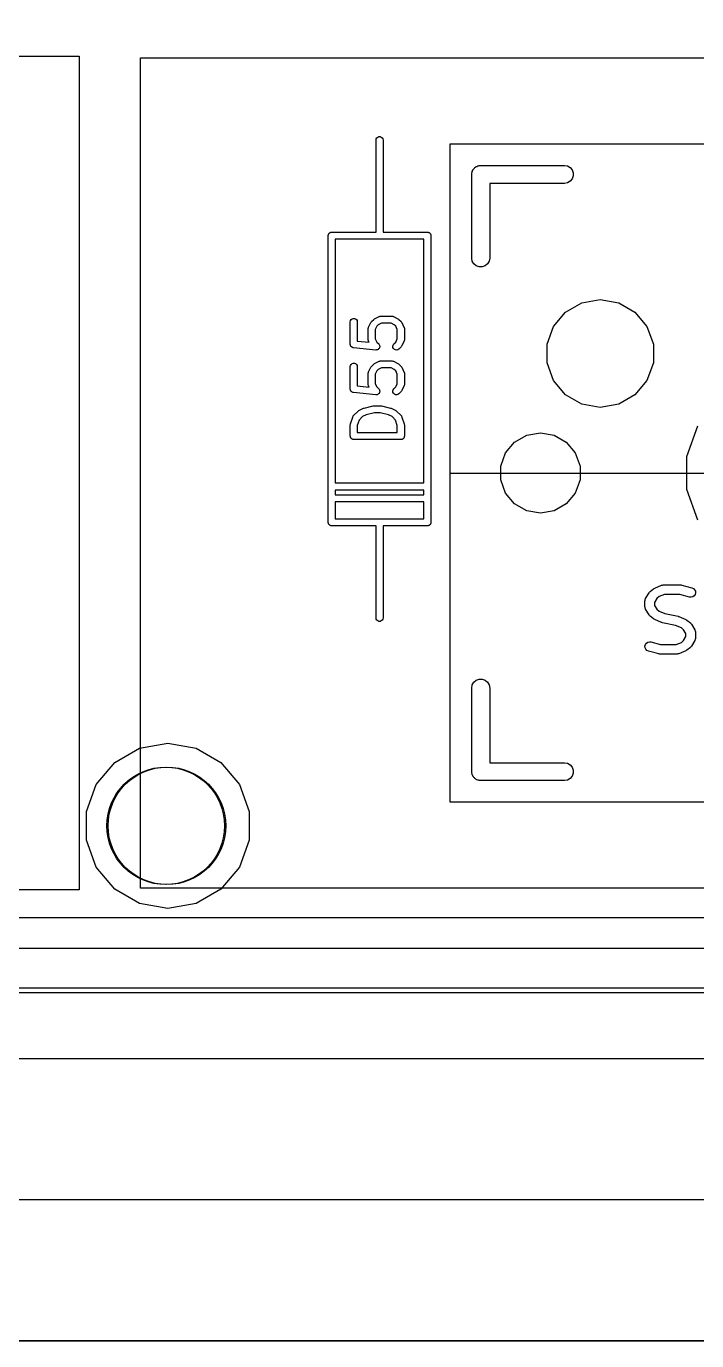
# Model space of a CAD drawing. Header units: millimetres. Extents: x 30 to 728, y -111 to 447.
# Drawn here: x 143.1 to 157.35, y 73.64 to 101.59 of the extents above; entities that cross this region are included whole.
import ezdxf

# ---------------------------------------------------------------- set-up
doc = ezdxf.new("R2010")
doc.units = ezdxf.units.MM
for name, color, linetype in [('BLACK', 7, 'Continuous'), ('プレート', 6, 'Continuous'), ('上壁', 4, 'Continuous'), ('下壁1', 150, 'Continuous'), ('下壁2', 2, 'Continuous'), ('化粧板', 1, 'Continuous'), ('参照PCB', 7, 'Continuous'), ('参照キーキャップ', 7, 'Continuous'), ('寸法', 21, 'Continuous'), ('裏面', 3, 'Continuous')]:
    doc.layers.add(name, color=color, linetype=linetype)
doc.layers.add('補助線', color=4, linetype='Continuous', transparency=0.8)

# ---------------------------------------------------------------- blocks, each defined once
blk = doc.blocks.new('hhskb-F.SilkS')
at = {"layer": 'BLACK'}
for p, q in [((116.962, -128.855), (116.987, -128.846)), ((116.987, -128.846), (117.013, -128.846)), ((117.013, -128.846), (117.037, -128.855)), ((116.925, -128.92), (116.93, -128.894)), ((116.925, -130.19), (116.925, -128.92)), ((116.93, -128.894), (116.943, -128.872)), ((116.943, -128.872), (116.962, -128.855)), ((117.037, -128.855), (117.057, -128.872)), ((117.057, -128.872), (117.07, -128.894)), ((117.07, -128.894), (117.075, -128.92)), ((117.075, -128.92), (117.075, -130.19)), ((118.959, -129.65), (118.962, -129.634)), ((118.959, -131.428), (118.959, -129.65)), ((118.962, -129.617), (118.968, -129.601)), ((118.962, -129.634), (118.962, -129.617)), ((118.968, -129.601), (118.971, -129.585)), ((118.971, -129.585), (118.979, -129.57)), ((118.979, -129.57), (118.985, -129.555)), ((118.985, -129.555), (118.996, -129.542)), ((118.996, -129.542), (119.004, -129.528)), ((119.004, -129.528), (119.017, -129.517)), ((119.017, -129.517), (119.028, -129.504)), ((119.028, -129.504), (119.042, -129.496)), ((119.042, -129.496), (119.055, -129.485)), ((119.055, -129.485), (119.07, -129.479)), ((119.07, -129.479), (119.085, -129.471)), ((119.085, -129.471), (119.101, -129.468)), ((119.101, -129.468), (119.117, -129.462)), ((119.117, -129.462), (119.134, -129.462)), ((119.134, -129.462), (119.15, -129.459)), ((119.15, -129.459), (120.928, -129.459)), ((120.928, -129.459), (120.993, -129.471)), ((120.993, -129.471), (121.05, -129.504)), ((121.05, -129.504), (121.093, -129.555)), ((121.093, -129.555), (121.116, -129.617)), ((121.116, -129.683), (121.093, -129.745)), ((121.116, -129.617), (121.116, -129.683)), ((120.928, -129.84), (119.34, -129.84)), ((119.34, -129.84), (119.34, -131.428)), ((120.993, -129.829), (120.928, -129.84)), ((121.05, -129.796), (120.993, -129.829)), ((121.093, -129.745), (121.05, -129.796)), ((116.925, -130.877), (116.925, -130.19)), ((117.075, -130.19), (117.075, -130.877)), ((115.909, -130.952), (115.91, -130.946)), ((115.909, -137.048), (115.909, -130.952)), ((115.91, -130.939), (115.912, -130.933)), ((115.91, -130.946), (115.91, -130.939)), ((115.912, -130.933), (115.914, -130.926)), ((115.914, -130.926), (115.917, -130.921)), ((115.917, -130.921), (115.919, -130.915)), ((115.919, -130.915), (115.923, -130.909)), ((115.923, -130.909), (115.927, -130.904)), ((115.927, -130.904), (115.932, -130.9)), ((115.932, -130.9), (115.936, -130.895)), ((115.936, -130.895), (115.941, -130.891)), ((115.941, -130.891), (115.947, -130.887)), ((115.947, -130.887), (115.953, -130.885)), ((115.953, -130.885), (115.958, -130.882)), ((115.958, -130.882), (115.965, -130.88)), ((115.965, -130.88), (115.971, -130.878)), ((115.971, -130.878), (115.978, -130.878)), ((115.978, -130.878), (115.984, -130.877)), ((115.984, -130.877), (116.925, -130.877)), ((117, -131.027), (116.059, -131.027)), ((116.059, -131.027), (116.059, -136.211)), ((117.941, -131.027), (117, -131.027)), ((117.075, -130.877), (118.016, -130.877)), ((117.941, -136.211), (117.941, -131.027)), ((118.016, -130.877), (118.022, -130.878)), ((118.022, -130.878), (118.029, -130.878)), ((118.029, -130.878), (118.035, -130.88)), ((118.035, -130.88), (118.042, -130.882)), ((118.042, -130.882), (118.047, -130.885)), ((118.047, -130.885), (118.053, -130.887)), ((118.053, -130.887), (118.059, -130.891)), ((118.059, -130.891), (118.064, -130.895)), ((118.064, -130.895), (118.068, -130.9)), ((118.068, -130.9), (118.073, -130.904)), ((118.073, -130.904), (118.077, -130.909)), ((118.077, -130.909), (118.081, -130.915)), ((118.081, -130.915), (118.083, -130.921)), ((118.083, -130.921), (118.086, -130.926)), ((118.086, -130.926), (118.088, -130.933)), ((118.088, -130.933), (118.09, -130.939)), ((118.09, -130.939), (118.09, -130.946)), ((118.09, -130.946), (118.091, -130.952)), ((118.091, -130.952), (118.091, -137.048)), ((118.971, -131.493), (118.959, -131.428)), ((119.004, -131.55), (118.971, -131.493)), ((119.055, -131.593), (119.004, -131.55)), ((119.117, -131.616), (119.055, -131.593)), ((119.183, -131.616), (119.117, -131.616)), ((119.245, -131.593), (119.183, -131.616)), ((119.296, -131.55), (119.245, -131.593)), ((119.329, -131.493), (119.296, -131.55)), ((119.34, -131.428), (119.329, -131.493)), ((120.952, -132.581), (121.298, -132.382)), ((121.298, -132.382), (121.69, -132.313)), ((121.69, -132.313), (122.082, -132.382)), ((122.082, -132.382), (122.428, -132.581)), ((116.377, -132.786), (116.382, -132.76)), ((116.382, -132.76), (116.395, -132.738)), ((116.395, -132.738), (116.415, -132.721)), ((116.415, -132.721), (116.439, -132.712)), ((116.439, -132.712), (116.465, -132.712)), ((116.465, -132.712), (116.49, -132.721)), ((116.49, -132.721), (116.51, -132.738)), ((116.51, -132.738), (116.523, -132.76)), ((116.523, -132.76), (116.527, -132.786)), ((116.828, -132.78), (116.876, -132.733)), ((116.876, -132.733), (116.885, -132.726)), ((116.885, -132.726), (116.895, -132.719)), ((116.895, -132.719), (116.99, -132.671)), ((116.99, -132.671), (116.994, -132.67)), ((116.994, -132.67), (116.998, -132.668)), ((116.998, -132.668), (117.007, -132.666)), ((117.007, -132.666), (117.015, -132.664)), ((117.015, -132.664), (117.02, -132.664)), ((117.02, -132.664), (117.024, -132.663)), ((117.024, -132.663), (117.262, -132.663)), ((117.262, -132.663), (117.266, -132.664)), ((117.266, -132.664), (117.27, -132.664)), ((117.27, -132.664), (117.279, -132.666)), ((117.279, -132.666), (117.288, -132.668)), ((117.288, -132.668), (117.291, -132.67)), ((117.291, -132.67), (117.295, -132.671)), ((117.295, -132.671), (117.391, -132.719)), ((117.391, -132.719), (117.4, -132.726)), ((117.4, -132.726), (117.41, -132.733)), ((117.41, -132.733), (117.458, -132.78)), ((120.696, -132.886), (120.952, -132.581)), ((122.428, -132.581), (122.684, -132.886)), ((116.377, -133.262), (116.377, -132.786)), ((116.527, -132.786), (116.527, -133.194)), ((116.758, -132.929), (116.759, -132.924)), ((116.758, -133.167), (116.758, -132.929)), ((116.759, -132.92), (116.761, -132.912)), ((116.759, -132.924), (116.759, -132.92)), ((116.761, -132.912), (116.763, -132.903)), ((116.763, -132.903), (116.765, -132.899)), ((116.765, -132.899), (116.766, -132.895)), ((116.766, -132.895), (116.814, -132.8)), ((116.814, -132.8), (116.821, -132.79)), ((116.821, -132.79), (116.828, -132.78)), ((116.943, -132.878), (116.908, -132.946)), ((116.908, -132.946), (116.908, -133.149)), ((116.973, -132.847), (116.943, -132.878)), ((117.042, -132.813), (116.973, -132.847)), ((117.244, -132.813), (117.042, -132.813)), ((117.313, -132.847), (117.244, -132.813)), ((117.343, -132.878), (117.313, -132.847)), ((117.377, -132.946), (117.343, -132.878)), ((117.377, -133.149), (117.377, -132.946)), ((117.458, -132.78), (117.465, -132.79)), ((117.465, -132.79), (117.472, -132.8)), ((117.472, -132.8), (117.519, -132.895)), ((117.519, -132.895), (117.521, -132.899)), ((117.521, -132.899), (117.523, -132.903)), ((117.523, -132.903), (117.524, -132.912)), ((117.524, -132.912), (117.527, -132.92)), ((117.527, -132.92), (117.527, -132.924)), ((117.527, -132.924), (117.527, -132.929)), ((117.527, -132.929), (117.527, -133.167)), ((120.56, -133.261), (120.696, -132.886)), ((122.684, -132.886), (122.82, -133.261)), ((116.378, -133.265), (116.377, -133.262)), ((116.378, -133.268), (116.378, -133.265)), ((116.38, -133.277), (116.378, -133.268)), ((116.382, -133.288), (116.38, -133.277)), ((116.383, -133.29), (116.382, -133.288)), ((116.384, -133.293), (116.383, -133.29)), ((116.39, -133.301), (116.384, -133.293)), ((116.395, -133.31), (116.39, -133.301)), ((116.397, -133.312), (116.395, -133.31)), ((116.399, -133.314), (116.397, -133.312)), ((116.407, -133.32), (116.399, -133.314)), ((116.415, -133.327), (116.407, -133.32)), ((116.527, -133.194), (116.776, -133.219)), ((116.759, -133.171), (116.758, -133.167)), ((116.759, -133.175), (116.759, -133.171)), ((116.761, -133.184), (116.759, -133.175)), ((116.763, -133.192), (116.761, -133.184)), ((116.765, -133.196), (116.763, -133.192)), ((116.766, -133.2), (116.765, -133.196)), ((116.776, -133.219), (116.766, -133.2)), ((116.908, -133.149), (116.943, -133.217)), ((116.943, -133.217), (116.982, -133.256)), ((116.982, -133.256), (116.982, -133.257)), ((116.982, -133.257), (116.982, -133.257)), ((116.982, -133.257), (116.989, -133.268)), ((116.989, -133.268), (116.997, -133.278)), ((116.997, -133.278), (116.997, -133.278)), ((116.997, -133.278), (116.997, -133.279)), ((116.997, -133.279), (117, -133.291)), ((117, -133.291), (117.003, -133.303)), ((117.002, -133.316), (117.001, -133.329)), ((117.003, -133.304), (117.002, -133.316)), ((117.003, -133.303), (117.003, -133.303)), ((117.003, -133.303), (117.003, -133.304)), ((117.282, -133.303), (117.289, -133.278)), ((117.285, -133.329), (117.282, -133.303)), ((117.289, -133.278), (117.304, -133.256)), ((117.304, -133.256), (117.343, -133.217)), ((117.343, -133.217), (117.377, -133.149)), ((117.458, -133.315), (117.41, -133.363)), ((117.465, -133.305), (117.458, -133.315)), ((117.472, -133.295), (117.465, -133.305)), ((117.519, -133.2), (117.472, -133.295)), ((117.521, -133.196), (117.519, -133.2)), ((117.523, -133.192), (117.521, -133.196)), ((117.524, -133.184), (117.523, -133.192)), ((117.527, -133.175), (117.524, -133.184)), ((117.527, -133.167), (117.527, -133.171)), ((117.527, -133.171), (117.527, -133.175)), ((120.56, -133.659), (120.56, -133.261)), ((122.82, -133.261), (122.82, -133.659)), ((116.418, -133.328), (116.415, -133.327)), ((116.42, -133.329), (116.418, -133.328)), ((116.43, -133.332), (116.42, -133.329)), ((116.439, -133.336), (116.43, -133.332)), ((116.442, -133.336), (116.439, -133.336)), ((116.445, -133.337), (116.442, -133.336)), ((116.921, -133.384), (116.445, -133.337)), ((116.922, -133.384), (116.921, -133.384)), ((116.934, -133.383), (116.922, -133.384)), ((116.922, -133.384), (116.922, -133.384)), ((116.947, -133.382), (116.934, -133.383)), ((116.948, -133.382), (116.947, -133.382)), ((116.959, -133.377), (116.948, -133.382)), ((116.948, -133.382), (116.948, -133.382)), ((116.971, -133.371), (116.959, -133.377)), ((116.972, -133.371), (116.971, -133.371)), ((116.971, -133.371), (116.971, -133.371)), ((116.98, -133.362), (116.972, -133.371)), ((116.989, -133.353), (116.98, -133.362)), ((116.99, -133.353), (116.989, -133.353)), ((116.995, -133.341), (116.99, -133.353)), ((116.99, -133.353), (116.99, -133.353)), ((117.001, -133.33), (116.995, -133.341)), ((117.001, -133.329), (117.001, -133.329)), ((117.001, -133.329), (117.001, -133.33)), ((117.296, -133.353), (117.285, -133.329)), ((117.314, -133.371), (117.296, -133.353)), ((117.338, -133.382), (117.314, -133.371)), ((117.364, -133.384), (117.338, -133.382)), ((117.389, -133.377), (117.364, -133.384)), ((117.41, -133.363), (117.389, -133.377)), ((116.377, -133.738), (116.382, -133.712)), ((116.377, -134.214), (116.377, -133.738)), ((116.382, -133.712), (116.395, -133.69)), ((116.395, -133.69), (116.415, -133.673)), ((116.415, -133.673), (116.439, -133.664)), ((116.439, -133.664), (116.465, -133.664)), ((116.465, -133.664), (116.49, -133.673)), ((116.49, -133.673), (116.51, -133.69)), ((116.51, -133.69), (116.523, -133.712)), ((116.523, -133.712), (116.527, -133.738)), ((116.527, -133.738), (116.527, -134.146)), ((116.758, -133.881), (116.759, -133.877)), ((116.759, -133.872), (116.761, -133.864)), ((116.759, -133.877), (116.759, -133.872)), ((116.761, -133.864), (116.763, -133.855)), ((116.763, -133.855), (116.765, -133.852)), ((116.765, -133.852), (116.766, -133.847)), ((116.766, -133.847), (116.814, -133.752)), ((116.814, -133.752), (116.821, -133.743)), ((116.821, -133.743), (116.828, -133.733)), ((116.828, -133.733), (116.876, -133.685)), ((116.876, -133.685), (116.885, -133.678)), ((116.885, -133.678), (116.895, -133.671)), ((116.895, -133.671), (116.99, -133.623)), ((116.943, -133.83), (116.908, -133.899)), ((116.973, -133.8), (116.943, -133.83)), ((117.042, -133.765), (116.973, -133.8)), ((116.99, -133.623), (116.994, -133.622)), ((116.994, -133.622), (116.998, -133.62)), ((116.998, -133.62), (117.007, -133.618)), ((117.007, -133.618), (117.015, -133.616)), ((117.015, -133.616), (117.02, -133.616)), ((117.02, -133.616), (117.024, -133.615)), ((117.024, -133.615), (117.262, -133.615)), ((117.244, -133.765), (117.042, -133.765)), ((117.313, -133.8), (117.244, -133.765)), ((117.262, -133.615), (117.266, -133.616)), ((117.266, -133.616), (117.27, -133.616)), ((117.27, -133.616), (117.279, -133.618)), ((117.279, -133.618), (117.288, -133.62)), ((117.288, -133.62), (117.291, -133.622)), ((117.291, -133.622), (117.295, -133.623)), ((117.295, -133.623), (117.391, -133.671)), ((117.343, -133.83), (117.313, -133.8)), ((117.377, -133.899), (117.343, -133.83)), ((117.391, -133.671), (117.4, -133.678)), ((117.4, -133.678), (117.41, -133.685)), ((117.41, -133.685), (117.458, -133.733)), ((117.458, -133.733), (117.465, -133.743)), ((117.465, -133.743), (117.472, -133.752)), ((117.472, -133.752), (117.519, -133.847)), ((117.519, -133.847), (117.521, -133.852)), ((117.521, -133.852), (117.523, -133.855)), ((117.523, -133.855), (117.524, -133.864)), ((117.524, -133.864), (117.527, -133.872)), ((117.527, -133.872), (117.527, -133.877)), ((117.527, -133.877), (117.527, -133.881)), ((120.696, -134.034), (120.56, -133.659)), ((122.82, -133.659), (122.684, -134.034)), ((116.527, -134.146), (116.776, -134.171)), ((116.758, -134.119), (116.758, -133.881)), ((116.759, -134.123), (116.758, -134.119)), ((116.759, -134.128), (116.759, -134.123)), ((116.761, -134.136), (116.759, -134.128)), ((116.763, -134.145), (116.761, -134.136)), ((116.765, -134.148), (116.763, -134.145)), ((116.766, -134.153), (116.765, -134.148)), ((116.776, -134.171), (116.766, -134.153)), ((116.908, -133.899), (116.908, -134.101)), ((116.908, -134.101), (116.943, -134.17)), ((117.343, -134.17), (117.377, -134.101)), ((117.377, -134.101), (117.377, -133.899)), ((117.519, -134.153), (117.472, -134.248)), ((117.521, -134.148), (117.519, -134.153)), ((117.523, -134.145), (117.521, -134.148)), ((117.524, -134.136), (117.523, -134.145)), ((117.527, -134.128), (117.524, -134.136)), ((117.527, -133.881), (117.527, -134.119)), ((117.527, -134.119), (117.527, -134.123)), ((117.527, -134.123), (117.527, -134.128)), ((120.952, -134.339), (120.696, -134.034)), ((122.684, -134.034), (122.428, -134.339)), ((116.378, -134.217), (116.377, -134.214)), ((116.378, -134.22), (116.378, -134.217)), ((116.38, -134.23), (116.378, -134.22)), ((116.382, -134.24), (116.38, -134.23)), ((116.383, -134.242), (116.382, -134.24)), ((116.384, -134.245), (116.383, -134.242)), ((116.39, -134.254), (116.384, -134.245)), ((116.395, -134.262), (116.39, -134.254)), ((116.397, -134.264), (116.395, -134.262)), ((116.399, -134.267), (116.397, -134.264)), ((116.407, -134.273), (116.399, -134.267)), ((116.415, -134.279), (116.407, -134.273)), ((116.418, -134.28), (116.415, -134.279)), ((116.42, -134.282), (116.418, -134.28)), ((116.43, -134.285), (116.42, -134.282)), ((116.439, -134.288), (116.43, -134.285)), ((116.442, -134.288), (116.439, -134.288)), ((116.445, -134.289), (116.442, -134.288)), ((116.921, -134.337), (116.445, -134.289)), ((116.922, -134.336), (116.921, -134.337)), ((116.934, -134.336), (116.922, -134.337)), ((116.922, -134.337), (116.922, -134.336)), ((116.947, -134.335), (116.934, -134.336)), ((116.943, -134.17), (116.982, -134.209)), ((116.948, -134.334), (116.947, -134.335)), ((116.959, -134.329), (116.948, -134.334)), ((116.948, -134.334), (116.948, -134.334)), ((116.971, -134.324), (116.959, -134.329)), ((116.972, -134.323), (116.971, -134.324)), ((116.971, -134.324), (116.971, -134.324)), ((116.98, -134.314), (116.972, -134.323)), ((116.989, -134.306), (116.98, -134.314)), ((116.982, -134.209), (116.982, -134.209)), ((116.982, -134.209), (116.982, -134.21)), ((116.982, -134.21), (116.989, -134.22)), ((116.989, -134.22), (116.997, -134.23)), ((116.99, -134.305), (116.989, -134.306)), ((116.995, -134.294), (116.99, -134.305)), ((116.99, -134.305), (116.99, -134.305)), ((117.001, -134.282), (116.995, -134.294)), ((116.997, -134.23), (116.997, -134.231)), ((116.997, -134.231), (116.997, -134.231)), ((116.997, -134.231), (117, -134.243)), ((117, -134.243), (117.003, -134.255)), ((117.002, -134.269), (117.001, -134.281)), ((117.001, -134.281), (117.001, -134.282)), ((117.001, -134.282), (117.001, -134.282)), ((117.003, -134.256), (117.002, -134.269)), ((117.003, -134.255), (117.003, -134.256)), ((117.003, -134.256), (117.003, -134.256)), ((117.282, -134.255), (117.289, -134.23)), ((117.285, -134.281), (117.282, -134.255)), ((117.296, -134.305), (117.285, -134.281)), ((117.289, -134.23), (117.304, -134.209)), ((117.314, -134.323), (117.296, -134.305)), ((117.304, -134.209), (117.343, -134.17)), ((117.338, -134.334), (117.314, -134.323)), ((117.364, -134.337), (117.338, -134.334)), ((117.389, -134.33), (117.364, -134.337)), ((117.41, -134.315), (117.389, -134.33)), ((117.458, -134.267), (117.41, -134.315)), ((117.465, -134.257), (117.458, -134.267)), ((117.472, -134.248), (117.465, -134.257)), ((121.298, -134.538), (120.952, -134.339)), ((122.428, -134.339), (122.082, -134.538)), ((116.447, -134.78), (116.542, -134.685)), ((116.542, -134.685), (116.552, -134.678)), ((116.552, -134.678), (116.562, -134.671)), ((116.562, -134.671), (116.657, -134.623)), ((116.657, -134.623), (116.665, -134.621)), ((116.665, -134.621), (116.672, -134.618)), ((116.672, -134.618), (116.863, -134.57)), ((116.89, -134.718), (116.717, -134.761)), ((116.863, -134.57), (116.872, -134.569)), ((116.872, -134.569), (116.881, -134.568)), ((116.881, -134.568), (117.024, -134.568)), ((117.015, -134.718), (116.89, -134.718)), ((117.188, -134.761), (117.015, -134.718)), ((117.024, -134.568), (117.033, -134.569)), ((117.033, -134.569), (117.042, -134.57)), ((117.042, -134.57), (117.232, -134.618)), ((117.232, -134.618), (117.24, -134.621)), ((117.24, -134.621), (117.248, -134.623)), ((117.248, -134.623), (117.343, -134.671)), ((117.343, -134.671), (117.353, -134.678)), ((117.353, -134.678), (117.363, -134.685)), ((117.363, -134.685), (117.458, -134.78)), ((121.69, -134.607), (121.298, -134.538)), ((122.082, -134.538), (121.69, -134.607)), ((116.377, -134.976), (116.379, -134.964)), ((116.377, -135.214), (116.377, -134.976)), ((116.379, -134.964), (116.381, -134.952)), ((116.381, -134.952), (116.429, -134.81)), ((116.429, -134.81), (116.431, -134.806)), ((116.431, -134.806), (116.432, -134.802)), ((116.432, -134.802), (116.437, -134.794)), ((116.437, -134.794), (116.441, -134.787)), ((116.441, -134.787), (116.444, -134.784)), ((116.444, -134.784), (116.447, -134.78)), ((116.566, -134.874), (116.527, -134.988)), ((116.527, -134.988), (116.527, -135.139)), ((116.64, -134.8), (116.566, -134.874)), ((116.717, -134.761), (116.64, -134.8)), ((117.265, -134.8), (117.188, -134.761)), ((117.339, -134.874), (117.265, -134.8)), ((117.377, -134.988), (117.339, -134.874)), ((117.377, -135.139), (117.377, -134.988)), ((117.458, -134.78), (117.46, -134.784)), ((117.46, -134.784), (117.464, -134.787)), ((117.464, -134.787), (117.468, -134.794)), ((117.468, -134.794), (117.473, -134.802)), ((117.473, -134.802), (117.474, -134.806)), ((117.474, -134.806), (117.476, -134.81)), ((117.476, -134.81), (117.524, -134.952)), ((117.524, -134.952), (117.525, -134.964)), ((117.525, -134.964), (117.527, -134.976)), ((117.527, -134.976), (117.527, -135.214)), ((116.379, -135.221), (116.377, -135.214)), ((116.379, -135.227), (116.379, -135.221)), ((116.381, -135.233), (116.379, -135.227)), ((116.382, -135.24), (116.381, -135.233)), ((116.385, -135.246), (116.382, -135.24)), ((116.387, -135.252), (116.385, -135.246)), ((116.392, -135.257), (116.387, -135.252)), ((116.395, -135.262), (116.392, -135.257)), ((116.4, -135.267), (116.395, -135.262)), ((116.404, -135.272), (116.4, -135.267)), ((116.41, -135.275), (116.404, -135.272)), ((116.415, -135.279), (116.41, -135.275)), ((116.527, -135.139), (117.377, -135.139)), ((117.495, -135.275), (117.49, -135.279)), ((117.501, -135.272), (117.495, -135.275)), ((117.505, -135.267), (117.501, -135.272)), ((117.51, -135.262), (117.505, -135.267)), ((117.513, -135.257), (117.51, -135.262)), ((117.517, -135.252), (117.513, -135.257)), ((117.52, -135.246), (117.517, -135.252)), ((117.523, -135.24), (117.52, -135.246)), ((117.524, -135.233), (117.523, -135.24)), ((117.526, -135.227), (117.524, -135.233)), ((117.527, -135.214), (117.526, -135.221)), ((117.526, -135.221), (117.526, -135.227)), ((119.871, -135.346), (120.128, -135.197)), ((120.128, -135.197), (120.42, -135.146)), ((120.42, -135.146), (120.712, -135.197)), ((120.712, -135.197), (120.969, -135.346)), ((123.529, -135.652), (123.767, -134.999)), ((116.421, -135.281), (116.415, -135.279)), ((116.427, -135.285), (116.421, -135.281)), ((116.433, -135.286), (116.427, -135.285)), ((116.439, -135.288), (116.433, -135.286)), ((116.446, -135.288), (116.439, -135.288)), ((116.452, -135.289), (116.446, -135.288)), ((117.452, -135.289), (116.452, -135.289)), ((117.459, -135.288), (117.452, -135.289)), ((117.465, -135.288), (117.459, -135.288)), ((117.472, -135.286), (117.465, -135.288)), ((117.478, -135.285), (117.472, -135.286)), ((117.484, -135.281), (117.478, -135.285)), ((117.49, -135.279), (117.484, -135.281)), ((119.68, -135.573), (119.871, -135.346)), ((120.969, -135.346), (121.16, -135.573)), ((119.579, -135.852), (119.68, -135.573)), ((121.16, -135.573), (121.261, -135.852)), ((123.529, -136.348), (123.529, -135.652)), ((119.579, -136.148), (119.579, -135.852)), ((121.261, -135.852), (121.261, -136.148)), ((116.059, -136.211), (117.941, -136.211)), ((116.059, -136.361), (116.059, -136.465)), ((117.941, -136.361), (116.059, -136.361)), ((117.941, -136.465), (117.941, -136.361)), ((119.68, -136.427), (119.579, -136.148)), ((121.261, -136.148), (121.16, -136.427)), ((123.767, -137.001), (123.529, -136.348)), ((116.059, -136.465), (117.941, -136.465)), ((117.941, -136.615), (116.059, -136.615)), ((116.059, -136.615), (116.059, -136.973)), ((117.941, -136.973), (117.941, -136.615)), ((119.871, -136.654), (119.68, -136.427)), ((120.128, -136.803), (119.871, -136.654)), ((120.969, -136.654), (120.712, -136.803)), ((121.16, -136.427), (120.969, -136.654)), ((120.42, -136.854), (120.128, -136.803)), ((120.712, -136.803), (120.42, -136.854)), ((115.91, -137.054), (115.909, -137.048)), ((115.91, -137.061), (115.91, -137.054)), ((115.912, -137.067), (115.91, -137.061)), ((115.914, -137.074), (115.912, -137.067)), ((115.917, -137.079), (115.914, -137.074)), ((115.919, -137.085), (115.917, -137.079)), ((115.923, -137.091), (115.919, -137.085)), ((115.927, -137.096), (115.923, -137.091)), ((115.932, -137.1), (115.927, -137.096)), ((115.936, -137.105), (115.932, -137.1)), ((115.941, -137.109), (115.936, -137.105)), ((115.947, -137.113), (115.941, -137.109)), ((115.953, -137.115), (115.947, -137.113)), ((115.958, -137.118), (115.953, -137.115)), ((115.965, -137.12), (115.958, -137.118)), ((115.971, -137.122), (115.965, -137.12)), ((115.978, -137.122), (115.971, -137.122)), ((115.984, -137.123), (115.978, -137.122)), ((116.925, -137.123), (115.984, -137.123)), ((116.059, -136.973), (117, -136.973)), ((116.925, -137.81), (116.925, -137.123)), ((117, -136.973), (117.941, -136.973)), ((118.016, -137.123), (117.075, -137.123)), ((117.075, -137.123), (117.075, -137.81)), ((118.022, -137.122), (118.016, -137.123)), ((118.029, -137.122), (118.022, -137.122)), ((118.035, -137.12), (118.029, -137.122)), ((118.042, -137.118), (118.035, -137.12)), ((118.047, -137.115), (118.042, -137.118)), ((118.053, -137.113), (118.047, -137.115)), ((118.059, -137.109), (118.053, -137.113)), ((118.064, -137.105), (118.059, -137.109)), ((118.068, -137.1), (118.064, -137.105)), ((118.073, -137.096), (118.068, -137.1)), ((118.077, -137.091), (118.073, -137.096)), ((118.081, -137.085), (118.077, -137.091)), ((118.083, -137.079), (118.081, -137.085)), ((118.086, -137.074), (118.083, -137.079)), ((118.088, -137.067), (118.086, -137.074)), ((118.09, -137.061), (118.088, -137.067)), ((118.091, -137.048), (118.09, -137.054)), ((118.09, -137.054), (118.09, -137.061)), ((116.925, -139.08), (116.925, -137.81)), ((117.075, -137.81), (117.075, -139.08)), ((122.655, -138.669), (122.728, -138.548)), ((122.728, -138.548), (122.739, -138.535)), ((122.739, -138.535), (122.75, -138.522)), ((122.75, -138.522), (122.822, -138.462)), ((122.822, -138.462), (122.836, -138.454)), ((122.836, -138.454), (122.848, -138.446)), ((122.848, -138.446), (122.993, -138.386)), ((122.941, -138.628), (122.893, -138.668)), ((123.053, -138.581), (122.941, -138.628)), ((122.993, -138.386), (122.996, -138.385)), ((122.996, -138.385), (122.998, -138.384)), ((122.998, -138.384), (123.013, -138.381)), ((123.013, -138.381), (123.028, -138.378)), ((123.028, -138.378), (123.03, -138.378)), ((123.03, -138.378), (123.033, -138.378)), ((123.033, -138.378), (123.395, -138.378)), ((123.382, -138.581), (123.053, -138.581)), ((123.586, -138.638), (123.382, -138.581)), ((123.395, -138.378), (123.409, -138.38)), ((123.409, -138.38), (123.423, -138.382)), ((123.423, -138.382), (123.64, -138.442)), ((123.64, -138.442), (123.672, -138.457)), ((123.684, -138.612), (123.655, -138.632)), ((123.672, -138.457), (123.697, -138.482)), ((123.705, -138.584), (123.684, -138.612)), ((123.697, -138.482), (123.712, -138.515)), ((123.714, -138.55), (123.705, -138.584)), ((123.712, -138.515), (123.714, -138.55)), ((122.641, -138.721), (122.642, -138.712)), ((122.641, -138.842), (122.641, -138.721)), ((122.642, -138.852), (122.641, -138.842)), ((122.642, -138.712), (122.643, -138.702)), ((122.643, -138.862), (122.642, -138.852)), ((122.643, -138.702), (122.645, -138.695)), ((122.645, -138.869), (122.643, -138.862)), ((122.645, -138.695), (122.647, -138.687)), ((122.647, -138.877), (122.645, -138.869)), ((122.647, -138.687), (122.652, -138.678)), ((122.652, -138.886), (122.647, -138.877)), ((122.652, -138.678), (122.655, -138.669)), ((122.655, -138.895), (122.652, -138.886)), ((122.728, -139.016), (122.655, -138.895)), ((122.893, -138.668), (122.844, -138.75)), ((122.844, -138.75), (122.844, -138.814)), ((122.844, -138.814), (122.893, -138.896)), ((122.893, -138.896), (122.941, -138.936)), ((123.621, -138.641), (123.586, -138.638)), ((123.655, -138.632), (123.621, -138.641)), ((116.93, -139.106), (116.925, -139.08)), ((116.943, -139.128), (116.93, -139.106)), ((116.962, -139.145), (116.943, -139.128)), ((116.987, -139.154), (116.962, -139.145)), ((117.013, -139.154), (116.987, -139.154)), ((117.037, -139.145), (117.013, -139.154)), ((117.057, -139.128), (117.037, -139.145)), ((117.07, -139.106), (117.057, -139.128)), ((117.075, -139.08), (117.07, -139.106)), ((122.739, -139.028), (122.728, -139.016)), ((122.75, -139.041), (122.739, -139.028)), ((122.822, -139.102), (122.75, -139.041)), ((122.836, -139.109), (122.822, -139.102)), ((122.848, -139.118), (122.836, -139.109)), ((122.993, -139.178), (122.848, -139.118)), ((122.941, -138.936), (123.063, -138.987)), ((123.003, -139.18), (122.993, -139.178)), ((123.012, -139.184), (123.003, -139.18)), ((123.293, -139.242), (123.012, -139.184)), ((123.063, -138.987), (123.344, -139.045)), ((123.344, -139.045), (123.353, -139.049)), ((123.353, -139.049), (123.362, -139.051)), ((123.362, -139.051), (123.507, -139.111)), ((123.507, -139.111), (123.52, -139.12)), ((123.52, -139.12), (123.533, -139.127)), ((123.533, -139.127), (123.606, -139.188)), ((123.606, -139.188), (123.617, -139.201)), ((123.415, -139.293), (123.293, -139.242)), ((123.462, -139.333), (123.415, -139.293)), ((123.512, -139.415), (123.462, -139.333)), ((123.512, -139.479), (123.512, -139.415)), ((123.617, -139.201), (123.628, -139.213)), ((123.628, -139.213), (123.7, -139.334)), ((123.7, -139.334), (123.704, -139.343)), ((123.704, -139.343), (123.709, -139.352)), ((123.709, -139.352), (123.71, -139.36)), ((123.71, -139.36), (123.713, -139.367)), ((123.713, -139.367), (123.713, -139.377)), ((123.713, -139.377), (123.715, -139.387)), ((123.715, -139.387), (123.715, -139.508)), ((122.641, -139.679), (122.651, -139.645)), ((122.644, -139.714), (122.641, -139.679)), ((122.659, -139.747), (122.644, -139.714)), ((122.651, -139.645), (122.671, -139.617)), ((122.683, -139.772), (122.659, -139.747)), ((122.671, -139.617), (122.7, -139.597)), ((122.7, -139.597), (122.734, -139.588)), ((122.734, -139.588), (122.769, -139.591)), ((122.769, -139.591), (122.974, -139.648)), ((122.974, -139.648), (123.303, -139.648)), ((123.303, -139.648), (123.415, -139.601)), ((123.415, -139.601), (123.462, -139.562)), ((123.462, -139.562), (123.512, -139.479)), ((123.606, -139.707), (123.533, -139.767)), ((123.617, -139.694), (123.606, -139.707)), ((123.628, -139.681), (123.617, -139.694)), ((123.7, -139.56), (123.628, -139.681)), ((123.704, -139.551), (123.7, -139.56)), ((123.709, -139.542), (123.704, -139.551)), ((123.71, -139.534), (123.709, -139.542)), ((123.713, -139.527), (123.71, -139.534)), ((123.715, -139.508), (123.713, -139.517)), ((123.713, -139.517), (123.713, -139.527)), ((122.715, -139.787), (122.683, -139.772)), ((122.933, -139.847), (122.715, -139.787)), ((122.946, -139.849), (122.933, -139.847)), ((122.96, -139.851), (122.946, -139.849)), ((123.323, -139.851), (122.96, -139.851)), ((123.325, -139.851), (123.323, -139.851)), ((123.328, -139.851), (123.325, -139.851)), ((123.342, -139.848), (123.328, -139.851)), ((123.358, -139.845), (123.342, -139.848)), ((123.36, -139.844), (123.358, -139.845)), ((123.362, -139.843), (123.36, -139.844)), ((123.507, -139.783), (123.362, -139.843)), ((123.52, -139.775), (123.507, -139.783)), ((123.533, -139.767), (123.52, -139.775)), ((118.959, -140.572), (118.971, -140.507)), ((118.959, -142.35), (118.959, -140.572)), ((118.971, -140.507), (119.004, -140.45)), ((119.004, -140.45), (119.055, -140.407)), ((119.055, -140.407), (119.117, -140.384)), ((119.117, -140.384), (119.183, -140.384)), ((119.183, -140.384), (119.245, -140.407)), ((119.245, -140.407), (119.296, -140.45)), ((119.296, -140.45), (119.329, -140.507)), ((119.329, -140.507), (119.34, -140.572)), ((119.34, -140.572), (119.34, -142.159)), ((111.371, -142.154), (111.899, -141.849)), ((111.899, -141.849), (112.5, -141.743)), ((112.5, -141.743), (113.101, -141.849)), ((113.101, -141.849), (113.629, -142.154)), ((110.979, -142.622), (111.371, -142.154)), ((113.629, -142.154), (114.021, -142.622)), ((119.34, -142.159), (120.928, -142.159)), ((120.928, -142.159), (120.993, -142.171)), ((120.993, -142.171), (121.05, -142.204)), ((121.05, -142.204), (121.093, -142.255)), ((121.093, -142.255), (121.116, -142.317)), ((118.962, -142.366), (118.959, -142.35)), ((118.962, -142.383), (118.962, -142.366)), ((118.968, -142.399), (118.962, -142.383)), ((118.971, -142.415), (118.968, -142.399)), ((118.979, -142.43), (118.971, -142.415)), ((118.985, -142.445), (118.979, -142.43)), ((118.996, -142.458), (118.985, -142.445)), ((119.004, -142.472), (118.996, -142.458)), ((119.017, -142.483), (119.004, -142.472)), ((119.028, -142.496), (119.017, -142.483)), ((119.042, -142.504), (119.028, -142.496)), ((119.055, -142.515), (119.042, -142.504)), ((119.07, -142.521), (119.055, -142.515)), ((119.085, -142.529), (119.07, -142.521)), ((119.101, -142.532), (119.085, -142.529)), ((119.117, -142.538), (119.101, -142.532)), ((119.134, -142.538), (119.117, -142.538)), ((119.15, -142.54), (119.134, -142.538)), ((120.928, -142.54), (119.15, -142.54)), ((120.993, -142.529), (120.928, -142.54)), ((121.05, -142.496), (120.993, -142.529)), ((121.093, -142.445), (121.05, -142.496)), ((121.116, -142.383), (121.093, -142.445)), ((121.116, -142.317), (121.116, -142.383)), ((110.77, -143.195), (110.979, -142.622)), ((114.021, -142.622), (114.23, -143.195)), ((110.77, -143.805), (110.77, -143.195)), ((114.23, -143.195), (114.23, -143.805)), ((110.979, -144.378), (110.77, -143.805)), ((114.23, -143.805), (114.021, -144.378)), ((111.371, -144.846), (110.979, -144.378)), ((114.021, -144.378), (113.629, -144.846)), ((111.899, -145.151), (111.371, -144.846)), ((113.629, -144.846), (113.101, -145.151)), ((112.5, -145.257), (111.899, -145.151)), ((113.101, -145.151), (112.5, -145.257))]:
    blk.add_line(p, q, dxfattribs=at)

msp = doc.modelspace()

# ---------------------------------------------------------------- linework, layer by layer
at = {"layer": 'プレート'}
msp.add_lwpolyline([(55.158, 200.636), (55.158, 79.636, 0.414214), (61.158, 73.636), (205.158, 73.636, 0.414214), (211.158, 79.636), (211.158, 200.636, 0.414214), (205.158, 206.636), (154.108, 206.636), (154.108, 200.636), (194.833, 200.636), (194.833, 196.616), (194.833, 179.273), (143.108, 179.273), (136.945, 179.273), (136.945, 200.636), (143.108, 200.636), (143.108, 206.636), (61.158, 206.636, 0.414214)], format="xyb", close=True, dxfattribs=at)
msp.add_lwpolyline([(152.108, 85.086), (152.108, 99.086), (166.108, 99.086), (166.108, 85.086)], close=True, dxfattribs=at)
msp.add_circle((146.087, 84.584), 1.25, dxfattribs=at)
at = {"layer": '上壁'}
msp.add_lwpolyline([(55.158, 79.636), (211.158, 79.636, -0.414214), (205.158, 73.636), (61.158, 73.636, -0.414214)], format="xyb", close=True, dxfattribs=at)
at = {"layer": '下壁1'}
msp.add_lwpolyline([(55.158, 79.636), (211.158, 79.636, -0.414214), (205.158, 73.636), (61.158, 73.636, -0.414214)], format="xyb", close=True, dxfattribs=at)
at = {"layer": '下壁2'}
msp.add_lwpolyline([(55.158, 79.636), (211.158, 79.636, -0.414214), (205.158, 73.636), (61.158, 73.636, -0.414214)], format="xyb", close=True, dxfattribs=at)
at = {"layer": '化粧板'}
msp.add_lwpolyline([(61.158, 206.636), (205.158, 206.636, -0.414214), (211.158, 200.636), (211.158, 79.636, -0.414214), (205.158, 73.636), (61.158, 73.636, -0.414214), (55.158, 79.636), (55.158, 200.636, -0.414214)], format="xyb", close=True, dxfattribs=at)
msp.add_lwpolyline([(63.47, 178.227), (197.749, 178.227), (197.749, 157.945), (188.249, 157.945), (188.249, 140.207), (192.999, 140.207), (192.999, 121.227), (202.499, 121.227), (202.499, 81.977), (106.217, 81.977), (106.217, 100.955), (63.499, 101.001)], close=True, dxfattribs=at)
at = {"layer": '参照PCB'}
for p, q in [((62.658, 81.136), (203.558, 81.136)), ((203.608, 81.036), (62.608, 81.036))]:
    msp.add_line(p, q, dxfattribs=at)
at = {"layer": '参照キーキャップ', "color": 7}
for points in [[(126.497, 100.947), (144.219, 100.947), (144.219, 83.225), (126.497, 83.225), (126.497, 100.947)], [(145.529, 100.914), (172.686, 100.914), (172.686, 83.257), (145.529, 83.257), (145.529, 100.914)]]:
    msp.add_lwpolyline(points, close=True, dxfattribs=at)
at = {"layer": '裏面'}
msp.add_lwpolyline([(61.158, 206.636), (205.158, 206.636, -0.414214), (211.158, 200.636), (211.158, 79.636, -0.414214), (205.158, 73.636), (61.158, 73.636, -0.414214), (55.158, 79.636), (55.158, 200.636, -0.414214)], format="xyb", close=True, dxfattribs=at)
msp.add_circle((146.062, 84.584), 1.25, dxfattribs=at)
at = {"layer": '補助線'}
for p, q in [((152.108, 92.086), (166.108, 92.086)), ((33.399, 82.636), (231.736, 82.636)), ((33.399, 79.636), (231.736, 79.636)), ((33.399, 76.636), (231.736, 76.636)), ((33.399, 73.636), (231.736, 73.636))]:
    msp.add_line(p, q, dxfattribs=at)

# ---------------------------------------------------------------- block references
at = {"layer": '寸法', "linetype": 'ByBlock'}
msp.add_blockref('hhskb-F.SilkS', (33.608, 228.086), dxfattribs=at)

doc.saveas('drawing.dxf')
